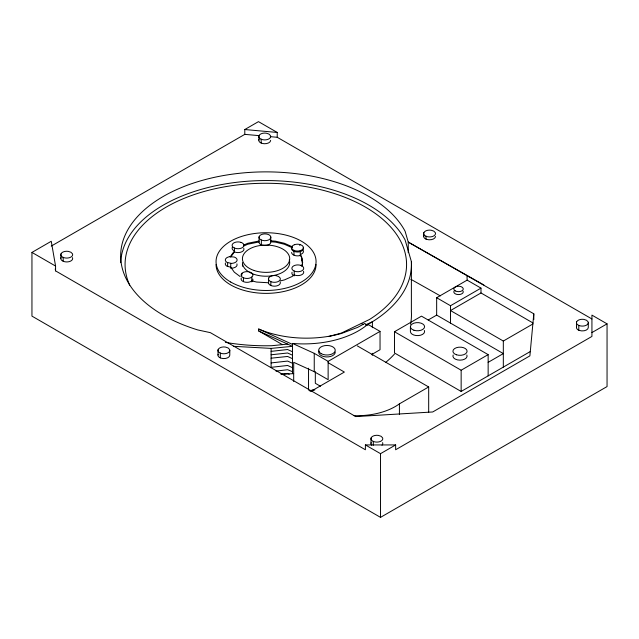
<?xml version="1.0" encoding="UTF-8"?>
<svg xmlns="http://www.w3.org/2000/svg" width="639" height="639" viewBox="0 0 639 639"><rect width="100%" height="100%" fill="white"/><g stroke="black" fill="none" stroke-linecap="round" stroke-linejoin="round"><path stroke-width="0.96" d="M483.859 284.954L408.249 242.101L533.805 313.797L529.891 355.867L432.715 411.971L355.755 416.588L210.375 332.655L197.77 329.932A145.404 83.949 0 0 1 173.6 191.029A145.404 83.949 0 0 1 405.118 231.294L408.249 242.101L408.249 252.717M61.04 257.637L60.833 258.523A5.911 3.411 0 0 0 62.566 260.936L63.788 261.479A5.911 3.411 0 0 0 70.346 261.231A5.911 3.411 0 0 0 72.455 257.637M259.043 139.454L258.835 140.34A5.911 3.411 0 0 0 260.568 142.753L261.79 143.296A5.911 3.411 0 0 0 270.656 140.34M218.179 354.294L217.971 355.172A5.911 3.411 0 0 0 219.704 357.584L220.926 358.128A5.911 3.411 0 0 0 229.792 355.172L229.792 350.348M259.067 237.125L259.027 242.141A5.911 3.411 0 0 0 260.752 244.553L261.982 245.096A5.911 3.411 0 0 0 270.848 242.141L270.76 236.949M301.664 266.175C303.445 262.421 302.183 257.357 300.49 254.442A5.911 3.411 0 0 0 303.245 250.608M302.079 265.313L302.503 263.484M371.163 442.635L370.963 443.514A5.911 3.411 0 0 0 371.754 445.223M423.881 235.527L423.681 236.406A5.911 3.411 0 0 0 425.414 238.826L426.636 239.361A5.911 3.411 0 0 0 435.502 236.406M576.666 326.625L576.466 327.511A5.911 3.411 0 0 0 578.199 329.924L579.421 330.467A5.911 3.411 0 0 0 588.287 327.511L588.287 322.687M230.663 256.135L234.489 250.911L233.842 250.624A5.911 3.411 0 0 1 232.316 247.325M230.663 257.102L234.489 251.87L234.457 248.004M367.345 324.692L372.377 321.768A145.404 83.949 0 0 0 411.38 261.591L405.118 239.976A145.404 83.949 0 0 0 246.159 181.348A145.404 83.949 0 0 0 120.691 262.661M31.95 252.421L51.256 241.27L55.569 266.056L55.569 270.88L365.396 449.76L365.396 444.936L395.645 444.936L395.645 449.76L591.93 336.433L591.93 315.115L607.05 323.845L607.05 386.579L380.524 517.366L31.95 316.121L31.95 252.421L55.569 266.056M51.256 246.095L244.793 134.358L244.793 129.533L258.476 121.634L277.222 132.449L277.222 137.281L591.93 318.973M466.989 275.393L467.141 280.13L436.661 297.734L436.661 315.107L503.324 353.591L488.148 362.353M292.502 373.671L292.502 343.439L314.244 353.335L328.134 361.354L380.037 331.385L380.037 349.725L371.531 354.637M530.418 351.466L461.15 391.451L394.487 352.968L394.487 331.729L421.484 316.145L488.148 354.629L488.148 375.868M436.661 297.734L450.511 305.73L480.991 288.125L480.991 292.958L532.95 322.951M428.226 319.971L436.661 315.107M480.991 292.958L450.511 310.554L503.324 341.042L532.958 323.933M310.834 391.427L344.365 372.066L328.134 362.696M353.95 415.669A54.211 31.303 0 0 0 399.423 403.848L428.681 386.962L428.681 412.051M394.487 331.729L461.15 370.221L488.148 354.629M365.396 444.936L380.524 453.666L395.645 444.936M591.93 332.576L607.05 323.845M365.556 325.019L372.377 321.768L372.377 327.687M243.739 245.056L247.74 243.283L259.067 240.983M243.739 246.023L247.74 244.25L259.067 241.949M328.957 336.418L341.33 333.095L369.494 319.476A140.748 81.257 0 0 0 299.659 185.645A140.748 81.257 0 0 0 129.701 285.186M309.5 390.868L314.3 389.606M302.71 262.573L301.456 257.102L300.282 255.456L299.068 255.752A5.911 3.411 0 0 1 294.579 255.408L293.357 254.865A5.911 3.411 0 0 1 291.624 252.453M280.521 280.856L284.387 279.93L291.975 276.567L294.228 274.874L294.843 275.145A5.911 3.411 0 0 0 301.392 274.898A5.911 3.411 0 0 0 303.509 271.303M275.96 371.107L287.606 369.725L292.502 371.682M271.104 351.362L287.606 349.525L292.502 351.754M271.104 362.928L287.606 361.067L292.502 363.295M271.104 354.781L287.606 352.992L292.502 355.22M271.104 358.191L287.606 356.458L292.502 358.687M280.809 374.127L287.606 373.424L289.235 374.166M287.606 344.109L271.823 345.707A140.748 81.257 0 0 1 225.359 342.352M233.323 346.298L271.104 348.399L292.502 346.338L258.675 330.946L258.675 329.013A79.675 46 0 0 0 341.426 333.47L357.664 327.36L364.701 323.494L367.026 324.836M281.903 374.39L293.692 373.591M270.76 241.774L275.545 242.141L284.387 244.25L291.975 247.612M244.793 129.533L277.222 132.449M244.793 134.358L259.53 135.684M270.337 136.658L277.222 137.281M291.975 246.646L284.387 243.283L275.545 241.175L270.76 240.807L270.64 240.288M234.489 251.87L235.072 252.133A5.911 3.411 0 0 0 241.622 251.886A5.911 3.411 0 0 0 243.731 248.291M258.675 329.013L292.502 344.405M328.134 361.354L328.134 379.694L314.244 371.674L293.692 362.321L293.692 381.443M292.502 367.705L287.606 365.476L271.104 367.329L271.104 348.399M410.845 279.275L440.295 295.881M467.141 280.13L480.991 288.125M292.502 343.439A77.463 44.722 0 0 0 367.8 324.316L380.037 331.385M361.283 323.446L362.992 324.436M428.681 386.962L357.273 345.867M258.675 330.946L282.39 344.637M320.451 386.244L315.323 383.288L315.323 371.706M240.144 276.567L234.321 272.19L230.751 267.214L227.021 266.247A5.911 3.411 0 0 1 225.495 262.948M301.456 259.027L302.287 262.677M55.234 268.971L55.569 270.88M578.806 325.371L578.806 330.195M576.506 322.495L576.506 327.32M533.805 313.797L533.805 319.588M533.517 313.629L533.517 316.888M503.324 341.042L503.324 367.106M461.15 370.221L461.15 391.451M450.511 305.73L450.511 323.102M426.021 236.198L426.021 239.098M423.721 233.323L423.721 236.222M411.38 261.591L411.38 311.784A145.404 83.949 0 0 1 410.534 324.197M410.406 326.697L410.406 331.521A7.093 4.098 0 0 0 418.425 335.587A7.093 4.098 0 0 0 424.352 330.467M399.423 403.848L399.423 414.463M380.524 453.666L380.524 517.366M373.304 441.373L373.304 445.239M372.377 353.311L372.377 355.284M371.003 438.506L371.003 443.33M367.8 324.316L367.8 325.283M314.244 353.335L314.244 371.674M308.541 368.208L308.541 390.125M300.282 250.632L300.282 255.456M299.779 244.497L299.779 245.464M294.228 271.008L294.228 275.84L293.62 275.569A5.911 3.411 0 0 1 292.087 272.27M293.972 250.312L293.972 255.137M270.848 281.591L270.848 285.449M268.556 278.716L268.556 283.54M261.367 239.992L261.367 244.825M261.183 139.166L261.183 143.024M258.883 136.291L258.883 140.149M251.766 277.038L251.766 281.863M243.451 277.733L243.451 281.599M241.822 273.452L241.822 275.377M230.751 263.356L230.751 268.18M227.636 262.661L227.636 266.519M220.319 353.032L220.319 357.856M218.019 350.156L218.019 354.988M63.181 257.341L63.181 261.207M60.881 254.474L60.881 258.332M314.867 389.91A145.404 83.949 0 0 1 310.354 390.788M241.302 278.029A5.911 3.411 0 0 0 242.836 281.328L244.058 281.871A5.911 3.411 0 0 0 251.191 281.328L251.766 280.896L256.574 282.047L268.508 282.765A5.911 3.411 0 0 0 270.241 285.178L271.463 285.721A5.911 3.411 0 0 0 278.021 285.473A5.911 3.411 0 0 0 280.13 281.887M252.724 278.995A5.911 3.411 0 0 1 252.133 281.583M236.909 263.915A5.911 3.411 0 0 1 231.206 268.212M303.245 247.708A5.911 3.411 0 0 1 300.49 251.55L299.068 251.886A5.911 3.411 0 0 1 294.579 251.55L293.357 251.007A5.911 3.411 0 0 1 291.624 248.595M291.823 247.708A5.911 3.411 0 0 1 292.414 246.886M316.057 264.506A50.002 28.867 0 0 1 266.064 293.373A50.002 28.867 0 0 1 216.062 264.506M289.251 259.905A23.643 13.651 0 0 1 277.206 274.61A23.643 13.651 0 0 1 249.346 272.23M248.491 271.711A23.643 13.651 0 0 1 242.421 262.573M242.62 266.287A23.643 13.651 0 0 1 242.421 264.506M382.577 442.635A5.911 3.411 0 0 1 381.986 445.223M394.431 354.126A145.404 83.949 0 0 1 385.557 362.521M335.243 352.089A8.275 4.777 0 0 1 326.018 356.913A8.275 4.777 0 0 1 318.941 351.003M466.853 355.004A7.093 4.098 0 0 1 460 360.156A7.093 4.098 0 0 1 453.147 355.004M463.107 291.144A4.729 2.732 0 0 1 458.538 294.579A4.729 2.732 0 0 1 453.97 291.144M61.04 253.779L60.833 254.657A5.911 3.411 0 0 0 62.566 257.078L63.788 257.613A5.911 3.411 0 0 0 70.346 257.365A5.911 3.411 0 0 0 72.455 253.779L70.929 252.245L68.277 251.367A5.911 3.411 0 0 0 61.04 253.779M259.043 135.596L258.835 136.482A5.911 3.411 0 0 0 260.568 138.895L261.79 139.438A5.911 3.411 0 0 0 268.348 139.182A5.911 3.411 0 0 0 270.457 135.596L268.931 134.062L266.279 133.184A5.911 3.411 0 0 0 259.043 135.596M218.179 349.461L217.971 350.348A5.911 3.411 0 0 0 219.704 352.76L220.926 353.303A5.911 3.411 0 0 0 227.484 353.055A5.911 3.411 0 0 0 229.593 349.461L228.067 347.935L225.415 347.049A5.911 3.411 0 0 0 218.179 349.461M259.226 236.43L259.027 237.309A5.911 3.411 0 0 0 260.752 239.721L261.982 240.264A5.911 3.411 0 0 0 270.848 237.309L270.64 236.43A5.911 3.411 0 0 0 267.893 234.353L266.463 234.018A5.911 3.411 0 0 0 259.226 236.43M268.707 278.021L268.508 278.908A5.911 3.411 0 0 0 270.241 281.32L271.463 281.863A5.911 3.411 0 0 0 278.021 281.615A5.911 3.411 0 0 0 280.13 278.021L278.596 276.495L275.952 275.609A5.911 3.411 0 0 0 268.707 278.021M371.163 437.811L370.963 438.689A5.911 3.411 0 0 0 372.689 441.102L373.919 441.645A5.911 3.411 0 0 0 380.469 441.397A5.911 3.411 0 0 0 382.577 437.811L381.052 436.277L378.4 435.399A5.911 3.411 0 0 0 371.163 437.811M423.881 232.628L423.681 233.515A5.911 3.411 0 0 0 425.414 235.927L426.636 236.47A5.911 3.411 0 0 0 433.194 236.222A5.911 3.411 0 0 0 435.303 232.628L433.769 231.102L431.125 230.216A5.911 3.411 0 0 0 423.881 232.628M576.666 321.8L576.466 322.687A5.911 3.411 0 0 0 578.199 325.099L579.421 325.642A5.911 3.411 0 0 0 585.971 325.395A5.911 3.411 0 0 0 588.088 321.8L586.554 320.275L583.902 319.388A5.911 3.411 0 0 0 576.666 321.8M241.893 273.348L241.302 274.171A5.911 3.411 0 0 0 242.836 277.462L244.058 278.005A5.911 3.411 0 0 0 251.191 277.462L252.133 276.759A5.911 3.411 0 0 0 249.969 272.094L248.547 271.759A5.911 3.411 0 0 0 241.893 273.348M294.579 244.673L293.357 245.216A5.911 3.411 0 0 0 293.357 250.041L294.579 250.584A5.911 3.411 0 0 0 299.068 250.919L300.49 250.584A5.911 3.411 0 0 0 300.49 244.673L299.068 244.33A5.911 3.411 0 0 0 294.579 244.673M229.673 256.678L228.251 257.022A5.911 3.411 0 0 0 227.021 262.389L231.206 263.388A5.911 3.411 0 0 0 236.909 260.856A5.911 3.411 0 0 0 234.162 257.022L229.673 256.678M240.983 242.365L239.553 242.021A5.911 3.411 0 0 0 232.908 243.611A5.911 3.411 0 0 0 233.842 247.732L235.072 248.275A5.911 3.411 0 0 0 242.716 247.397A5.911 3.411 0 0 0 242.205 242.9L240.983 242.365M300.753 265.369L299.324 265.033A5.911 3.411 0 0 0 292.678 266.623A5.911 3.411 0 0 0 293.62 270.736L294.843 271.279A5.911 3.411 0 0 0 302.918 270.033A5.911 3.411 0 0 0 300.753 265.369M230.703 282.023A50.002 28.867 0 0 0 314.356 269.083A50.002 28.867 0 0 0 253.116 233.722A50.002 28.867 0 0 0 230.703 282.023M254.242 270.537A23.643 13.651 0 0 0 289.707 258.715A23.643 13.651 0 0 0 254.242 246.894A23.643 13.651 0 0 0 254.242 270.537M321.209 353.671A8.275 4.777 0 0 0 334.996 351.394A8.275 4.777 0 0 0 324.7 345.643A8.275 4.777 0 0 0 321.209 353.671M455.2 290.881A4.729 2.732 0 0 0 463.107 289.659A4.729 2.732 0 0 0 457.316 286.312A4.729 2.732 0 0 0 455.2 290.881M413.952 330.243A7.093 4.098 0 0 0 424.592 326.697A7.093 4.098 0 0 0 413.952 323.15A7.093 4.098 0 0 0 413.952 330.243M456.454 354.781A7.093 4.098 0 0 0 467.093 351.234A7.093 4.098 0 0 0 456.454 347.688A7.093 4.098 0 0 0 456.454 354.781"/></g></svg>
